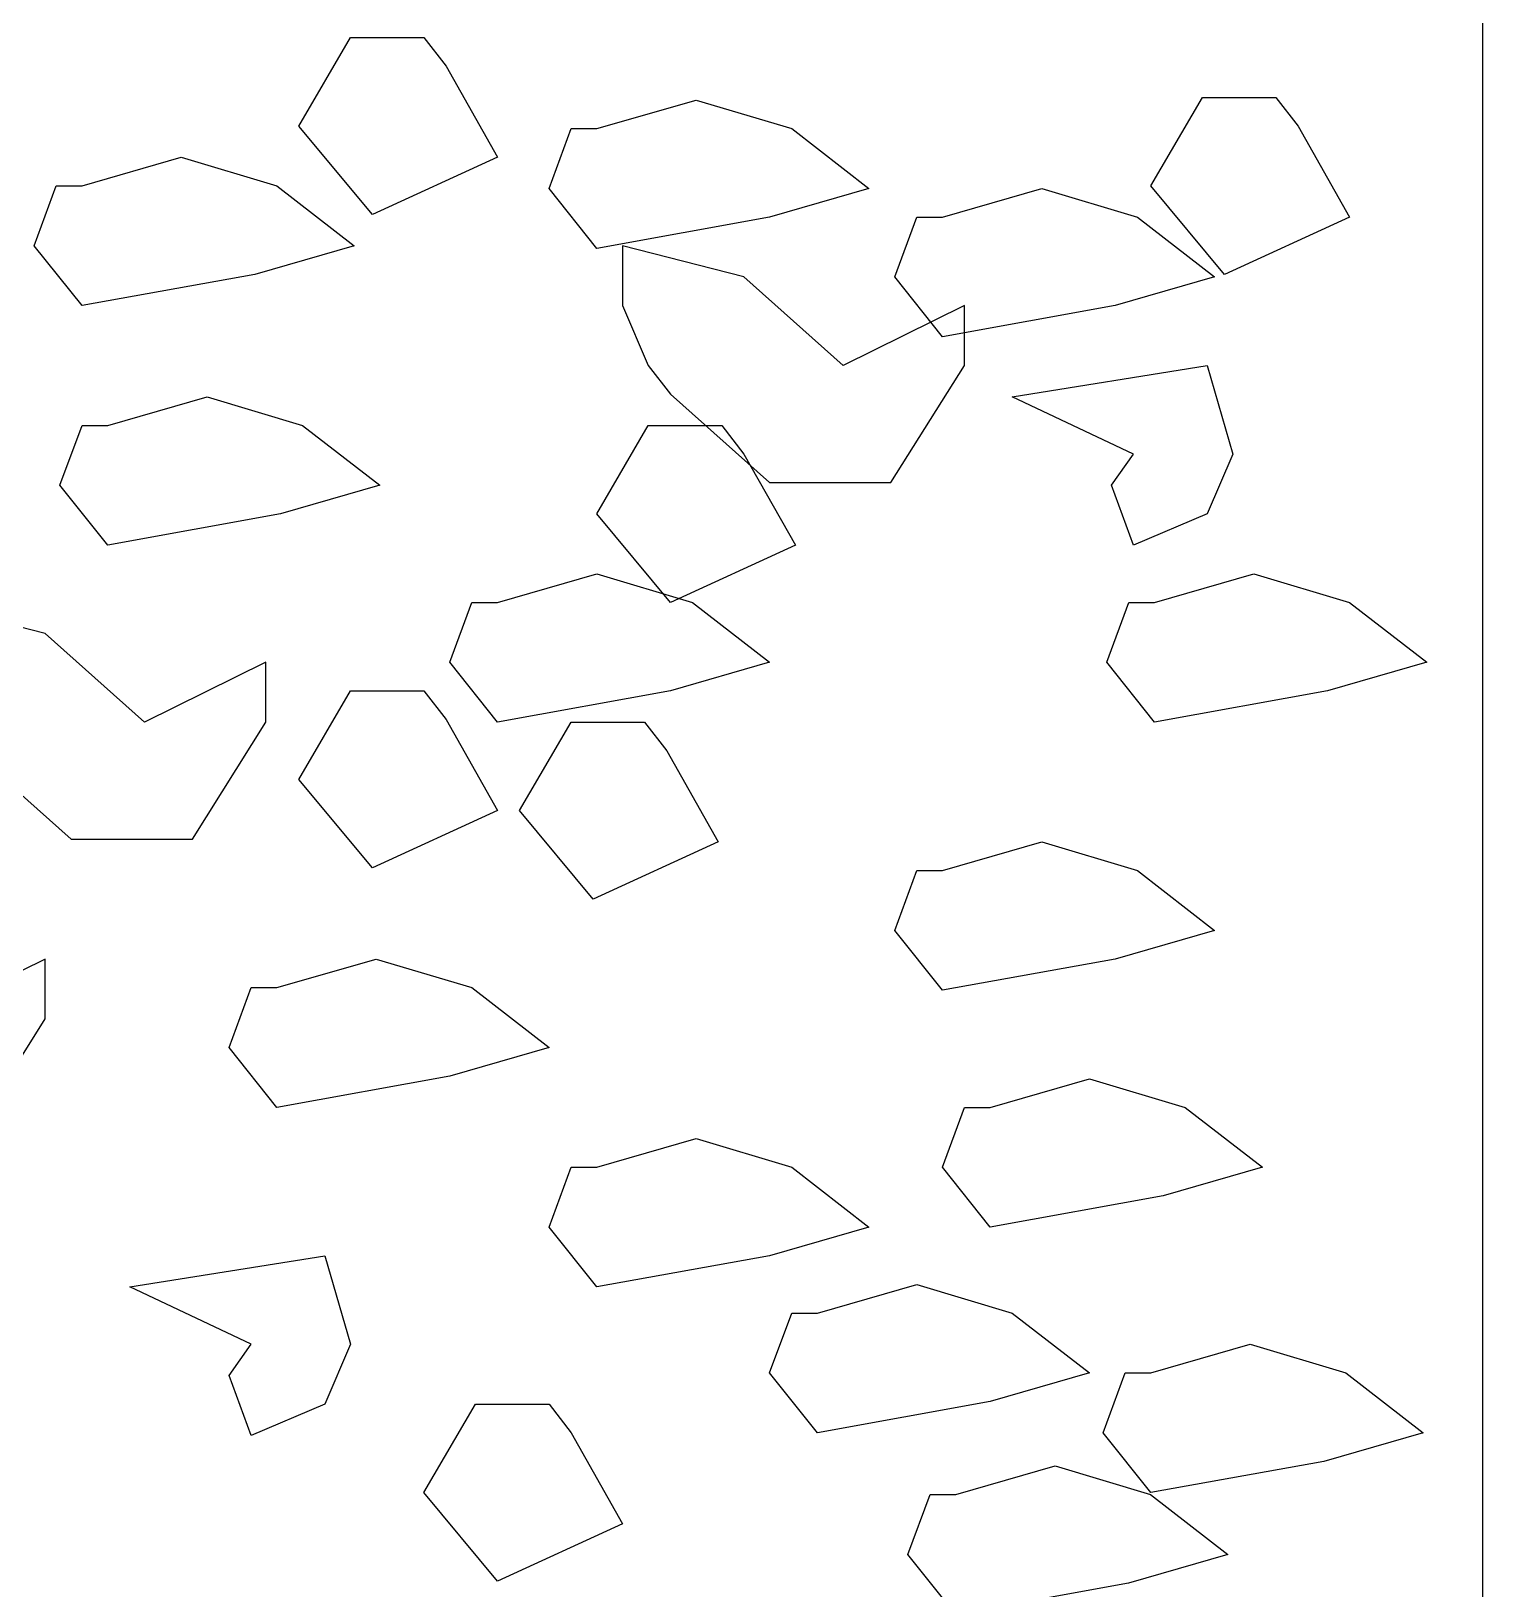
# Model space of a CAD drawing. Header units: metres. Extents: x 31037 to 31490, y -4422 to -3483.
# Drawn here: x 31248.779 to 31249.319, y -4179.572 to -4178.993 of the extents above; entities that cross this region are included whole.
import ezdxf

# ---------------------------------------------------------------- set-up
doc = ezdxf.new("R2010")
doc.units = ezdxf.units.M
doc.header["$LTSCALE"] = 30
doc.header["$MEASUREMENT"] = 0
doc.layers.get('0').update_dxf_attribs({"color": 30, "lineweight": 40})

msp = doc.modelspace()

# ---------------------------------------------------------------- linework, layer by layer
at = {"color": 0, "lineweight": 25, "ltscale": 7}
msp.add_line((31249.31882, -4180.14095), (31249.31882, -4178.39686), dxfattribs=at)
msp.add_line((31249.31882, -4180.14095), (31249.31882, -4178.39686), dxfattribs=at)
msp.add_line((31249.31882, -4180.14095), (31249.31882, -4178.39686), dxfattribs=at)
msp.add_line((31249.31882, -4180.14095), (31249.31882, -4178.39686), dxfattribs=at)
msp.add_lwpolyline([(31248.15609, -4180.14095), (31249.31882, -4180.14095), (31249.31882, -4178.39686), (31248.15609, -4178.39686)], close=True, dxfattribs=at)
msp.add_lwpolyline([(31248.15609, -4180.14095), (31249.31882, -4180.14095), (31249.31882, -4178.39686), (31248.15609, -4178.39686)], close=True, dxfattribs=at)
msp.add_lwpolyline([(31248.15609, -4180.14095), (31249.31882, -4180.14095), (31249.31882, -4178.39686), (31248.15609, -4178.39686)], close=True, dxfattribs=at)
msp.add_lwpolyline([(31248.15609, -4180.14095), (31249.31882, -4180.14095), (31249.31882, -4178.39686), (31248.15609, -4178.39686)], close=True, dxfattribs=at)
at = {"color": 0, "lineweight": 25}
for points in [[(31248.9525, -4179.03986), (31248.90602, -4179.06116), (31248.87868, -4179.02825), (31248.89782, -4178.99533), (31248.92516, -4178.99533), (31248.93337, -4179.00598)], [(31248.9525, -4179.03986), (31248.90602, -4179.06116), (31248.87868, -4179.02825), (31248.89782, -4178.99533), (31248.92516, -4178.99533), (31248.93337, -4179.00598)], [(31248.9525, -4179.03986), (31248.90602, -4179.06116), (31248.87868, -4179.02825), (31248.89782, -4178.99533), (31248.92516, -4178.99533), (31248.93337, -4179.00598)], [(31248.9525, -4179.03986), (31248.90602, -4179.06116), (31248.87868, -4179.02825), (31248.89782, -4178.99533), (31248.92516, -4178.99533), (31248.93337, -4179.00598)], [(31248.9525, -4179.03986), (31248.90602, -4179.06116), (31248.87868, -4179.02825), (31248.89782, -4178.99533), (31248.92516, -4178.99533), (31248.93337, -4179.00598)], [(31248.9525, -4179.03986), (31248.90602, -4179.06116), (31248.87868, -4179.02825), (31248.89782, -4178.99533), (31248.92516, -4178.99533), (31248.93337, -4179.00598)], [(31248.9525, -4179.03986), (31248.90602, -4179.06116), (31248.87868, -4179.02825), (31248.89782, -4178.99533), (31248.92516, -4178.99533), (31248.93337, -4179.00598)], [(31248.9525, -4179.03986), (31248.90602, -4179.06116), (31248.87868, -4179.02825), (31248.89782, -4178.99533), (31248.92516, -4178.99533), (31248.93337, -4179.00598)], [(31249.02632, -4179.01857), (31249.06187, -4179.02922), (31249.09058, -4179.05148), (31249.05367, -4179.06213), (31248.98941, -4179.07375), (31248.97164, -4179.05148), (31248.97984, -4179.02922), (31248.98941, -4179.02922)], [(31249.02632, -4179.01857), (31249.06187, -4179.02922), (31249.09058, -4179.05148), (31249.05367, -4179.06213), (31248.98941, -4179.07375), (31248.97164, -4179.05148), (31248.97984, -4179.02922), (31248.98941, -4179.02922)], [(31249.02632, -4179.01857), (31249.06187, -4179.02922), (31249.09058, -4179.05148), (31249.05367, -4179.06213), (31248.98941, -4179.07375), (31248.97164, -4179.05148), (31248.97984, -4179.02922), (31248.98941, -4179.02922)], [(31249.02632, -4179.01857), (31249.06187, -4179.02922), (31249.09058, -4179.05148), (31249.05367, -4179.06213), (31248.98941, -4179.07375), (31248.97164, -4179.05148), (31248.97984, -4179.02922), (31248.98941, -4179.02922)], [(31249.02632, -4179.01857), (31249.06187, -4179.02922), (31249.09058, -4179.05148), (31249.05367, -4179.06213), (31248.98941, -4179.07375), (31248.97164, -4179.05148), (31248.97984, -4179.02922), (31248.98941, -4179.02922)], [(31249.02632, -4179.01857), (31249.06187, -4179.02922), (31249.09058, -4179.05148), (31249.05367, -4179.06213), (31248.98941, -4179.07375), (31248.97164, -4179.05148), (31248.97984, -4179.02922), (31248.98941, -4179.02922)], [(31249.02632, -4179.01857), (31249.06187, -4179.02922), (31249.09058, -4179.05148), (31249.05367, -4179.06213), (31248.98941, -4179.07375), (31248.97164, -4179.05148), (31248.97984, -4179.02922), (31248.98941, -4179.02922)], [(31249.02632, -4179.01857), (31249.06187, -4179.02922), (31249.09058, -4179.05148), (31249.05367, -4179.06213), (31248.98941, -4179.07375), (31248.97164, -4179.05148), (31248.97984, -4179.02922), (31248.98941, -4179.02922)], [(31249.26924, -4179.06213), (31249.22276, -4179.08343), (31249.19542, -4179.05051), (31249.21456, -4179.0176), (31249.2419, -4179.0176), (31249.2501, -4179.02825)], [(31249.26924, -4179.06213), (31249.22276, -4179.08343), (31249.19542, -4179.05051), (31249.21456, -4179.0176), (31249.2419, -4179.0176), (31249.2501, -4179.02825)], [(31249.26924, -4179.06213), (31249.22276, -4179.08343), (31249.19542, -4179.05051), (31249.21456, -4179.0176), (31249.2419, -4179.0176), (31249.2501, -4179.02825)], [(31249.26924, -4179.06213), (31249.22276, -4179.08343), (31249.19542, -4179.05051), (31249.21456, -4179.0176), (31249.2419, -4179.0176), (31249.2501, -4179.02825)], [(31249.26924, -4179.06213), (31249.22276, -4179.08343), (31249.19542, -4179.05051), (31249.21456, -4179.0176), (31249.2419, -4179.0176), (31249.2501, -4179.02825)], [(31249.26924, -4179.06213), (31249.22276, -4179.08343), (31249.19542, -4179.05051), (31249.21456, -4179.0176), (31249.2419, -4179.0176), (31249.2501, -4179.02825)], [(31249.26924, -4179.06213), (31249.22276, -4179.08343), (31249.19542, -4179.05051), (31249.21456, -4179.0176), (31249.2419, -4179.0176), (31249.2501, -4179.02825)], [(31249.26924, -4179.06213), (31249.22276, -4179.08343), (31249.19542, -4179.05051), (31249.21456, -4179.0176), (31249.2419, -4179.0176), (31249.2501, -4179.02825)], [(31248.83494, -4179.03986), (31248.87048, -4179.05051), (31248.89919, -4179.07278), (31248.86228, -4179.08343), (31248.79803, -4179.09504), (31248.78026, -4179.07278), (31248.78846, -4179.05051), (31248.79803, -4179.05051)], [(31248.83494, -4179.03986), (31248.87048, -4179.05051), (31248.89919, -4179.07278), (31248.86228, -4179.08343), (31248.79803, -4179.09504), (31248.78026, -4179.07278), (31248.78846, -4179.05051), (31248.79803, -4179.05051)], [(31248.83494, -4179.03986), (31248.87048, -4179.05051), (31248.89919, -4179.07278), (31248.86228, -4179.08343), (31248.79803, -4179.09504), (31248.78026, -4179.07278), (31248.78846, -4179.05051), (31248.79803, -4179.05051)], [(31248.83494, -4179.03986), (31248.87048, -4179.05051), (31248.89919, -4179.07278), (31248.86228, -4179.08343), (31248.79803, -4179.09504), (31248.78026, -4179.07278), (31248.78846, -4179.05051), (31248.79803, -4179.05051)], [(31248.83494, -4179.03986), (31248.87048, -4179.05051), (31248.89919, -4179.07278), (31248.86228, -4179.08343), (31248.79803, -4179.09504), (31248.78026, -4179.07278), (31248.78846, -4179.05051), (31248.79803, -4179.05051)], [(31248.83494, -4179.03986), (31248.87048, -4179.05051), (31248.89919, -4179.07278), (31248.86228, -4179.08343), (31248.79803, -4179.09504), (31248.78026, -4179.07278), (31248.78846, -4179.05051), (31248.79803, -4179.05051)], [(31248.83494, -4179.03986), (31248.87048, -4179.05051), (31248.89919, -4179.07278), (31248.86228, -4179.08343), (31248.79803, -4179.09504), (31248.78026, -4179.07278), (31248.78846, -4179.05051), (31248.79803, -4179.05051)], [(31248.83494, -4179.03986), (31248.87048, -4179.05051), (31248.89919, -4179.07278), (31248.86228, -4179.08343), (31248.79803, -4179.09504), (31248.78026, -4179.07278), (31248.78846, -4179.05051), (31248.79803, -4179.05051)], [(31249.15483, -4179.05148), (31249.19037, -4179.06213), (31249.21908, -4179.08439), (31249.18217, -4179.09504), (31249.11792, -4179.10666), (31249.10015, -4179.08439), (31249.10835, -4179.06213), (31249.11792, -4179.06213)], [(31249.15483, -4179.05148), (31249.19037, -4179.06213), (31249.21908, -4179.08439), (31249.18217, -4179.09504), (31249.11792, -4179.10666), (31249.10015, -4179.08439), (31249.10835, -4179.06213), (31249.11792, -4179.06213)], [(31249.15483, -4179.05148), (31249.19037, -4179.06213), (31249.21908, -4179.08439), (31249.18217, -4179.09504), (31249.11792, -4179.10666), (31249.10015, -4179.08439), (31249.10835, -4179.06213), (31249.11792, -4179.06213)], [(31249.15483, -4179.05148), (31249.19037, -4179.06213), (31249.21908, -4179.08439), (31249.18217, -4179.09504), (31249.11792, -4179.10666), (31249.10015, -4179.08439), (31249.10835, -4179.06213), (31249.11792, -4179.06213)], [(31249.15483, -4179.05148), (31249.19037, -4179.06213), (31249.21908, -4179.08439), (31249.18217, -4179.09504), (31249.11792, -4179.10666), (31249.10015, -4179.08439), (31249.10835, -4179.06213), (31249.11792, -4179.06213)], [(31249.15483, -4179.05148), (31249.19037, -4179.06213), (31249.21908, -4179.08439), (31249.18217, -4179.09504), (31249.11792, -4179.10666), (31249.10015, -4179.08439), (31249.10835, -4179.06213), (31249.11792, -4179.06213)], [(31249.15483, -4179.05148), (31249.19037, -4179.06213), (31249.21908, -4179.08439), (31249.18217, -4179.09504), (31249.11792, -4179.10666), (31249.10015, -4179.08439), (31249.10835, -4179.06213), (31249.11792, -4179.06213)], [(31249.15483, -4179.05148), (31249.19037, -4179.06213), (31249.21908, -4179.08439), (31249.18217, -4179.09504), (31249.11792, -4179.10666), (31249.10015, -4179.08439), (31249.10835, -4179.06213), (31249.11792, -4179.06213)], [(31249.01676, -4179.12796), (31249.05367, -4179.16087), (31249.09878, -4179.16087), (31249.12612, -4179.11731), (31249.12612, -4179.09504), (31249.08101, -4179.11731), (31249.0441, -4179.08439), (31248.99898, -4179.07278), (31248.99898, -4179.09504), (31249.00855, -4179.11731)], [(31249.01676, -4179.12796), (31249.05367, -4179.16087), (31249.09878, -4179.16087), (31249.12612, -4179.11731), (31249.12612, -4179.09504), (31249.08101, -4179.11731), (31249.0441, -4179.08439), (31248.99898, -4179.07278), (31248.99898, -4179.09504), (31249.00855, -4179.11731)], [(31249.01676, -4179.12796), (31249.05367, -4179.16087), (31249.09878, -4179.16087), (31249.12612, -4179.11731), (31249.12612, -4179.09504), (31249.08101, -4179.11731), (31249.0441, -4179.08439), (31248.99898, -4179.07278), (31248.99898, -4179.09504), (31249.00855, -4179.11731)], [(31249.01676, -4179.12796), (31249.05367, -4179.16087), (31249.09878, -4179.16087), (31249.12612, -4179.11731), (31249.12612, -4179.09504), (31249.08101, -4179.11731), (31249.0441, -4179.08439), (31248.99898, -4179.07278), (31248.99898, -4179.09504), (31249.00855, -4179.11731)], [(31249.01676, -4179.12796), (31249.05367, -4179.16087), (31249.09878, -4179.16087), (31249.12612, -4179.11731), (31249.12612, -4179.09504), (31249.08101, -4179.11731), (31249.0441, -4179.08439), (31248.99898, -4179.07278), (31248.99898, -4179.09504), (31249.00855, -4179.11731)], [(31249.01676, -4179.12796), (31249.05367, -4179.16087), (31249.09878, -4179.16087), (31249.12612, -4179.11731), (31249.12612, -4179.09504), (31249.08101, -4179.11731), (31249.0441, -4179.08439), (31248.99898, -4179.07278), (31248.99898, -4179.09504), (31249.00855, -4179.11731)], [(31249.01676, -4179.12796), (31249.05367, -4179.16087), (31249.09878, -4179.16087), (31249.12612, -4179.11731), (31249.12612, -4179.09504), (31249.08101, -4179.11731), (31249.0441, -4179.08439), (31248.99898, -4179.07278), (31248.99898, -4179.09504), (31249.00855, -4179.11731)], [(31249.01676, -4179.12796), (31249.05367, -4179.16087), (31249.09878, -4179.16087), (31249.12612, -4179.11731), (31249.12612, -4179.09504), (31249.08101, -4179.11731), (31249.0441, -4179.08439), (31248.99898, -4179.07278), (31248.99898, -4179.09504), (31249.00855, -4179.11731)], [(31249.189, -4179.18411), (31249.1808, -4179.16184), (31249.189, -4179.15022), (31249.14389, -4179.12893), (31249.21634, -4179.11731), (31249.22591, -4179.15022), (31249.21634, -4179.17249)], [(31249.189, -4179.18411), (31249.1808, -4179.16184), (31249.189, -4179.15022), (31249.14389, -4179.12893), (31249.21634, -4179.11731), (31249.22591, -4179.15022), (31249.21634, -4179.17249)], [(31249.189, -4179.18411), (31249.1808, -4179.16184), (31249.189, -4179.15022), (31249.14389, -4179.12893), (31249.21634, -4179.11731), (31249.22591, -4179.15022), (31249.21634, -4179.17249)], [(31249.189, -4179.18411), (31249.1808, -4179.16184), (31249.189, -4179.15022), (31249.14389, -4179.12893), (31249.21634, -4179.11731), (31249.22591, -4179.15022), (31249.21634, -4179.17249)], [(31249.189, -4179.18411), (31249.1808, -4179.16184), (31249.189, -4179.15022), (31249.14389, -4179.12893), (31249.21634, -4179.11731), (31249.22591, -4179.15022), (31249.21634, -4179.17249)], [(31249.189, -4179.18411), (31249.1808, -4179.16184), (31249.189, -4179.15022), (31249.14389, -4179.12893), (31249.21634, -4179.11731), (31249.22591, -4179.15022), (31249.21634, -4179.17249)], [(31249.189, -4179.18411), (31249.1808, -4179.16184), (31249.189, -4179.15022), (31249.14389, -4179.12893), (31249.21634, -4179.11731), (31249.22591, -4179.15022), (31249.21634, -4179.17249)], [(31249.189, -4179.18411), (31249.1808, -4179.16184), (31249.189, -4179.15022), (31249.14389, -4179.12893), (31249.21634, -4179.11731), (31249.22591, -4179.15022), (31249.21634, -4179.17249)], [(31248.84451, -4179.12893), (31248.88005, -4179.13957), (31248.90876, -4179.16184), (31248.87185, -4179.17249), (31248.8076, -4179.18411), (31248.78982, -4179.16184), (31248.79803, -4179.13957), (31248.8076, -4179.13957)], [(31248.84451, -4179.12893), (31248.88005, -4179.13957), (31248.90876, -4179.16184), (31248.87185, -4179.17249), (31248.8076, -4179.18411), (31248.78982, -4179.16184), (31248.79803, -4179.13957), (31248.8076, -4179.13957)], [(31248.84451, -4179.12893), (31248.88005, -4179.13957), (31248.90876, -4179.16184), (31248.87185, -4179.17249), (31248.8076, -4179.18411), (31248.78982, -4179.16184), (31248.79803, -4179.13957), (31248.8076, -4179.13957)], [(31248.84451, -4179.12893), (31248.88005, -4179.13957), (31248.90876, -4179.16184), (31248.87185, -4179.17249), (31248.8076, -4179.18411), (31248.78982, -4179.16184), (31248.79803, -4179.13957), (31248.8076, -4179.13957)], [(31248.84451, -4179.12893), (31248.88005, -4179.13957), (31248.90876, -4179.16184), (31248.87185, -4179.17249), (31248.8076, -4179.18411), (31248.78982, -4179.16184), (31248.79803, -4179.13957), (31248.8076, -4179.13957)], [(31248.84451, -4179.12893), (31248.88005, -4179.13957), (31248.90876, -4179.16184), (31248.87185, -4179.17249), (31248.8076, -4179.18411), (31248.78982, -4179.16184), (31248.79803, -4179.13957), (31248.8076, -4179.13957)], [(31248.84451, -4179.12893), (31248.88005, -4179.13957), (31248.90876, -4179.16184), (31248.87185, -4179.17249), (31248.8076, -4179.18411), (31248.78982, -4179.16184), (31248.79803, -4179.13957), (31248.8076, -4179.13957)], [(31248.84451, -4179.12893), (31248.88005, -4179.13957), (31248.90876, -4179.16184), (31248.87185, -4179.17249), (31248.8076, -4179.18411), (31248.78982, -4179.16184), (31248.79803, -4179.13957), (31248.8076, -4179.13957)], [(31249.06324, -4179.18411), (31249.01676, -4179.2054), (31248.98941, -4179.17249), (31249.00855, -4179.13957), (31249.03589, -4179.13957), (31249.0441, -4179.15022)], [(31249.06324, -4179.18411), (31249.01676, -4179.2054), (31248.98941, -4179.17249), (31249.00855, -4179.13957), (31249.03589, -4179.13957), (31249.0441, -4179.15022)], [(31249.06324, -4179.18411), (31249.01676, -4179.2054), (31248.98941, -4179.17249), (31249.00855, -4179.13957), (31249.03589, -4179.13957), (31249.0441, -4179.15022)], [(31249.06324, -4179.18411), (31249.01676, -4179.2054), (31248.98941, -4179.17249), (31249.00855, -4179.13957), (31249.03589, -4179.13957), (31249.0441, -4179.15022)], [(31249.06324, -4179.18411), (31249.01676, -4179.2054), (31248.98941, -4179.17249), (31249.00855, -4179.13957), (31249.03589, -4179.13957), (31249.0441, -4179.15022)], [(31249.06324, -4179.18411), (31249.01676, -4179.2054), (31248.98941, -4179.17249), (31249.00855, -4179.13957), (31249.03589, -4179.13957), (31249.0441, -4179.15022)], [(31249.06324, -4179.18411), (31249.01676, -4179.2054), (31248.98941, -4179.17249), (31249.00855, -4179.13957), (31249.03589, -4179.13957), (31249.0441, -4179.15022)], [(31249.06324, -4179.18411), (31249.01676, -4179.2054), (31248.98941, -4179.17249), (31249.00855, -4179.13957), (31249.03589, -4179.13957), (31249.0441, -4179.15022)], [(31248.98941, -4179.19475), (31249.02496, -4179.2054), (31249.05367, -4179.22767), (31249.01676, -4179.23832), (31248.9525, -4179.24993), (31248.93473, -4179.22767), (31248.94293, -4179.2054), (31248.9525, -4179.2054)], [(31248.98941, -4179.19475), (31249.02496, -4179.2054), (31249.05367, -4179.22767), (31249.01676, -4179.23832), (31248.9525, -4179.24993), (31248.93473, -4179.22767), (31248.94293, -4179.2054), (31248.9525, -4179.2054)], [(31248.98941, -4179.19475), (31249.02496, -4179.2054), (31249.05367, -4179.22767), (31249.01676, -4179.23832), (31248.9525, -4179.24993), (31248.93473, -4179.22767), (31248.94293, -4179.2054), (31248.9525, -4179.2054)], [(31248.98941, -4179.19475), (31249.02496, -4179.2054), (31249.05367, -4179.22767), (31249.01676, -4179.23832), (31248.9525, -4179.24993), (31248.93473, -4179.22767), (31248.94293, -4179.2054), (31248.9525, -4179.2054)], [(31248.98941, -4179.19475), (31249.02496, -4179.2054), (31249.05367, -4179.22767), (31249.01676, -4179.23832), (31248.9525, -4179.24993), (31248.93473, -4179.22767), (31248.94293, -4179.2054), (31248.9525, -4179.2054)], [(31248.98941, -4179.19475), (31249.02496, -4179.2054), (31249.05367, -4179.22767), (31249.01676, -4179.23832), (31248.9525, -4179.24993), (31248.93473, -4179.22767), (31248.94293, -4179.2054), (31248.9525, -4179.2054)], [(31248.98941, -4179.19475), (31249.02496, -4179.2054), (31249.05367, -4179.22767), (31249.01676, -4179.23832), (31248.9525, -4179.24993), (31248.93473, -4179.22767), (31248.94293, -4179.2054), (31248.9525, -4179.2054)], [(31248.98941, -4179.19475), (31249.02496, -4179.2054), (31249.05367, -4179.22767), (31249.01676, -4179.23832), (31248.9525, -4179.24993), (31248.93473, -4179.22767), (31248.94293, -4179.2054), (31248.9525, -4179.2054)], [(31249.2337, -4179.19475), (31249.26924, -4179.2054), (31249.29795, -4179.22767), (31249.26104, -4179.23832), (31249.19679, -4179.24993), (31249.17902, -4179.22767), (31249.18722, -4179.2054), (31249.19679, -4179.2054)], [(31249.2337, -4179.19475), (31249.26924, -4179.2054), (31249.29795, -4179.22767), (31249.26104, -4179.23832), (31249.19679, -4179.24993), (31249.17902, -4179.22767), (31249.18722, -4179.2054), (31249.19679, -4179.2054)], [(31249.2337, -4179.19475), (31249.26924, -4179.2054), (31249.29795, -4179.22767), (31249.26104, -4179.23832), (31249.19679, -4179.24993), (31249.17902, -4179.22767), (31249.18722, -4179.2054), (31249.19679, -4179.2054)], [(31249.2337, -4179.19475), (31249.26924, -4179.2054), (31249.29795, -4179.22767), (31249.26104, -4179.23832), (31249.19679, -4179.24993), (31249.17902, -4179.22767), (31249.18722, -4179.2054), (31249.19679, -4179.2054)], [(31249.2337, -4179.19475), (31249.26924, -4179.2054), (31249.29795, -4179.22767), (31249.26104, -4179.23832), (31249.19679, -4179.24993), (31249.17902, -4179.22767), (31249.18722, -4179.2054), (31249.19679, -4179.2054)], [(31249.2337, -4179.19475), (31249.26924, -4179.2054), (31249.29795, -4179.22767), (31249.26104, -4179.23832), (31249.19679, -4179.24993), (31249.17902, -4179.22767), (31249.18722, -4179.2054), (31249.19679, -4179.2054)], [(31249.2337, -4179.19475), (31249.26924, -4179.2054), (31249.29795, -4179.22767), (31249.26104, -4179.23832), (31249.19679, -4179.24993), (31249.17902, -4179.22767), (31249.18722, -4179.2054), (31249.19679, -4179.2054)], [(31249.2337, -4179.19475), (31249.26924, -4179.2054), (31249.29795, -4179.22767), (31249.26104, -4179.23832), (31249.19679, -4179.24993), (31249.17902, -4179.22767), (31249.18722, -4179.2054), (31249.19679, -4179.2054)], [(31248.75702, -4179.26058), (31248.79393, -4179.2935), (31248.83904, -4179.2935), (31248.86638, -4179.24993), (31248.86638, -4179.22767), (31248.82127, -4179.24993), (31248.78436, -4179.21702), (31248.73924, -4179.2054), (31248.73924, -4179.22767), (31248.74881, -4179.24993)], [(31248.75702, -4179.26058), (31248.79393, -4179.2935), (31248.83904, -4179.2935), (31248.86638, -4179.24993), (31248.86638, -4179.22767), (31248.82127, -4179.24993), (31248.78436, -4179.21702), (31248.73924, -4179.2054), (31248.73924, -4179.22767), (31248.74881, -4179.24993)], [(31248.75702, -4179.26058), (31248.79393, -4179.2935), (31248.83904, -4179.2935), (31248.86638, -4179.24993), (31248.86638, -4179.22767), (31248.82127, -4179.24993), (31248.78436, -4179.21702), (31248.73924, -4179.2054), (31248.73924, -4179.22767), (31248.74881, -4179.24993)], [(31248.75702, -4179.26058), (31248.79393, -4179.2935), (31248.83904, -4179.2935), (31248.86638, -4179.24993), (31248.86638, -4179.22767), (31248.82127, -4179.24993), (31248.78436, -4179.21702), (31248.73924, -4179.2054), (31248.73924, -4179.22767), (31248.74881, -4179.24993)], [(31248.75702, -4179.26058), (31248.79393, -4179.2935), (31248.83904, -4179.2935), (31248.86638, -4179.24993), (31248.86638, -4179.22767), (31248.82127, -4179.24993), (31248.78436, -4179.21702), (31248.73924, -4179.2054), (31248.73924, -4179.22767), (31248.74881, -4179.24993)], [(31248.75702, -4179.26058), (31248.79393, -4179.2935), (31248.83904, -4179.2935), (31248.86638, -4179.24993), (31248.86638, -4179.22767), (31248.82127, -4179.24993), (31248.78436, -4179.21702), (31248.73924, -4179.2054), (31248.73924, -4179.22767), (31248.74881, -4179.24993)], [(31248.75702, -4179.26058), (31248.79393, -4179.2935), (31248.83904, -4179.2935), (31248.86638, -4179.24993), (31248.86638, -4179.22767), (31248.82127, -4179.24993), (31248.78436, -4179.21702), (31248.73924, -4179.2054), (31248.73924, -4179.22767), (31248.74881, -4179.24993)], [(31248.75702, -4179.26058), (31248.79393, -4179.2935), (31248.83904, -4179.2935), (31248.86638, -4179.24993), (31248.86638, -4179.22767), (31248.82127, -4179.24993), (31248.78436, -4179.21702), (31248.73924, -4179.2054), (31248.73924, -4179.22767), (31248.74881, -4179.24993)], [(31248.9525, -4179.28285), (31248.90602, -4179.30414), (31248.87868, -4179.27123), (31248.89782, -4179.23832), (31248.92516, -4179.23832), (31248.93337, -4179.24897)], [(31248.9525, -4179.28285), (31248.90602, -4179.30414), (31248.87868, -4179.27123), (31248.89782, -4179.23832), (31248.92516, -4179.23832), (31248.93337, -4179.24897)], [(31248.9525, -4179.28285), (31248.90602, -4179.30414), (31248.87868, -4179.27123), (31248.89782, -4179.23832), (31248.92516, -4179.23832), (31248.93337, -4179.24897)], [(31248.9525, -4179.28285), (31248.90602, -4179.30414), (31248.87868, -4179.27123), (31248.89782, -4179.23832), (31248.92516, -4179.23832), (31248.93337, -4179.24897)], [(31248.9525, -4179.28285), (31248.90602, -4179.30414), (31248.87868, -4179.27123), (31248.89782, -4179.23832), (31248.92516, -4179.23832), (31248.93337, -4179.24897)], [(31248.9525, -4179.28285), (31248.90602, -4179.30414), (31248.87868, -4179.27123), (31248.89782, -4179.23832), (31248.92516, -4179.23832), (31248.93337, -4179.24897)], [(31248.9525, -4179.28285), (31248.90602, -4179.30414), (31248.87868, -4179.27123), (31248.89782, -4179.23832), (31248.92516, -4179.23832), (31248.93337, -4179.24897)], [(31248.9525, -4179.28285), (31248.90602, -4179.30414), (31248.87868, -4179.27123), (31248.89782, -4179.23832), (31248.92516, -4179.23832), (31248.93337, -4179.24897)], [(31249.03453, -4179.29446), (31248.98805, -4179.31576), (31248.96071, -4179.28285), (31248.97984, -4179.24993), (31249.00719, -4179.24993), (31249.01539, -4179.26058)], [(31249.03453, -4179.29446), (31248.98805, -4179.31576), (31248.96071, -4179.28285), (31248.97984, -4179.24993), (31249.00719, -4179.24993), (31249.01539, -4179.26058)], [(31249.03453, -4179.29446), (31248.98805, -4179.31576), (31248.96071, -4179.28285), (31248.97984, -4179.24993), (31249.00719, -4179.24993), (31249.01539, -4179.26058)], [(31249.03453, -4179.29446), (31248.98805, -4179.31576), (31248.96071, -4179.28285), (31248.97984, -4179.24993), (31249.00719, -4179.24993), (31249.01539, -4179.26058)], [(31249.03453, -4179.29446), (31248.98805, -4179.31576), (31248.96071, -4179.28285), (31248.97984, -4179.24993), (31249.00719, -4179.24993), (31249.01539, -4179.26058)], [(31249.03453, -4179.29446), (31248.98805, -4179.31576), (31248.96071, -4179.28285), (31248.97984, -4179.24993), (31249.00719, -4179.24993), (31249.01539, -4179.26058)], [(31249.03453, -4179.29446), (31248.98805, -4179.31576), (31248.96071, -4179.28285), (31248.97984, -4179.24993), (31249.00719, -4179.24993), (31249.01539, -4179.26058)], [(31249.03453, -4179.29446), (31248.98805, -4179.31576), (31248.96071, -4179.28285), (31248.97984, -4179.24993), (31249.00719, -4179.24993), (31249.01539, -4179.26058)], [(31249.15483, -4179.29446), (31249.19037, -4179.30511), (31249.21908, -4179.32738), (31249.18217, -4179.33803), (31249.11792, -4179.34964), (31249.10015, -4179.32738), (31249.10835, -4179.30511), (31249.11792, -4179.30511)], [(31249.15483, -4179.29446), (31249.19037, -4179.30511), (31249.21908, -4179.32738), (31249.18217, -4179.33803), (31249.11792, -4179.34964), (31249.10015, -4179.32738), (31249.10835, -4179.30511), (31249.11792, -4179.30511)], [(31249.15483, -4179.29446), (31249.19037, -4179.30511), (31249.21908, -4179.32738), (31249.18217, -4179.33803), (31249.11792, -4179.34964), (31249.10015, -4179.32738), (31249.10835, -4179.30511), (31249.11792, -4179.30511)], [(31249.15483, -4179.29446), (31249.19037, -4179.30511), (31249.21908, -4179.32738), (31249.18217, -4179.33803), (31249.11792, -4179.34964), (31249.10015, -4179.32738), (31249.10835, -4179.30511), (31249.11792, -4179.30511)], [(31249.15483, -4179.29446), (31249.19037, -4179.30511), (31249.21908, -4179.32738), (31249.18217, -4179.33803), (31249.11792, -4179.34964), (31249.10015, -4179.32738), (31249.10835, -4179.30511), (31249.11792, -4179.30511)], [(31249.15483, -4179.29446), (31249.19037, -4179.30511), (31249.21908, -4179.32738), (31249.18217, -4179.33803), (31249.11792, -4179.34964), (31249.10015, -4179.32738), (31249.10835, -4179.30511), (31249.11792, -4179.30511)], [(31249.15483, -4179.29446), (31249.19037, -4179.30511), (31249.21908, -4179.32738), (31249.18217, -4179.33803), (31249.11792, -4179.34964), (31249.10015, -4179.32738), (31249.10835, -4179.30511), (31249.11792, -4179.30511)], [(31249.15483, -4179.29446), (31249.19037, -4179.30511), (31249.21908, -4179.32738), (31249.18217, -4179.33803), (31249.11792, -4179.34964), (31249.10015, -4179.32738), (31249.10835, -4179.30511), (31249.11792, -4179.30511)], [(31248.67499, -4179.37094), (31248.7119, -4179.40385), (31248.75702, -4179.40385), (31248.78436, -4179.36029), (31248.78436, -4179.33803), (31248.73924, -4179.36029), (31248.70233, -4179.32738), (31248.65722, -4179.31576), (31248.65722, -4179.33803), (31248.66679, -4179.36029)], [(31248.67499, -4179.37094), (31248.7119, -4179.40385), (31248.75702, -4179.40385), (31248.78436, -4179.36029), (31248.78436, -4179.33803), (31248.73924, -4179.36029), (31248.70233, -4179.32738), (31248.65722, -4179.31576), (31248.65722, -4179.33803), (31248.66679, -4179.36029)], [(31248.67499, -4179.37094), (31248.7119, -4179.40385), (31248.75702, -4179.40385), (31248.78436, -4179.36029), (31248.78436, -4179.33803), (31248.73924, -4179.36029), (31248.70233, -4179.32738), (31248.65722, -4179.31576), (31248.65722, -4179.33803), (31248.66679, -4179.36029)], [(31248.67499, -4179.37094), (31248.7119, -4179.40385), (31248.75702, -4179.40385), (31248.78436, -4179.36029), (31248.78436, -4179.33803), (31248.73924, -4179.36029), (31248.70233, -4179.32738), (31248.65722, -4179.31576), (31248.65722, -4179.33803), (31248.66679, -4179.36029)], [(31248.67499, -4179.37094), (31248.7119, -4179.40385), (31248.75702, -4179.40385), (31248.78436, -4179.36029), (31248.78436, -4179.33803), (31248.73924, -4179.36029), (31248.70233, -4179.32738), (31248.65722, -4179.31576), (31248.65722, -4179.33803), (31248.66679, -4179.36029)], [(31248.67499, -4179.37094), (31248.7119, -4179.40385), (31248.75702, -4179.40385), (31248.78436, -4179.36029), (31248.78436, -4179.33803), (31248.73924, -4179.36029), (31248.70233, -4179.32738), (31248.65722, -4179.31576), (31248.65722, -4179.33803), (31248.66679, -4179.36029)], [(31248.67499, -4179.37094), (31248.7119, -4179.40385), (31248.75702, -4179.40385), (31248.78436, -4179.36029), (31248.78436, -4179.33803), (31248.73924, -4179.36029), (31248.70233, -4179.32738), (31248.65722, -4179.31576), (31248.65722, -4179.33803), (31248.66679, -4179.36029)], [(31248.67499, -4179.37094), (31248.7119, -4179.40385), (31248.75702, -4179.40385), (31248.78436, -4179.36029), (31248.78436, -4179.33803), (31248.73924, -4179.36029), (31248.70233, -4179.32738), (31248.65722, -4179.31576), (31248.65722, -4179.33803), (31248.66679, -4179.36029)], [(31248.90739, -4179.33803), (31248.94293, -4179.34868), (31248.97164, -4179.37094), (31248.93473, -4179.38159), (31248.87048, -4179.39321), (31248.85271, -4179.37094), (31248.86091, -4179.34868), (31248.87048, -4179.34868)], [(31248.90739, -4179.33803), (31248.94293, -4179.34868), (31248.97164, -4179.37094), (31248.93473, -4179.38159), (31248.87048, -4179.39321), (31248.85271, -4179.37094), (31248.86091, -4179.34868), (31248.87048, -4179.34868)], [(31248.90739, -4179.33803), (31248.94293, -4179.34868), (31248.97164, -4179.37094), (31248.93473, -4179.38159), (31248.87048, -4179.39321), (31248.85271, -4179.37094), (31248.86091, -4179.34868), (31248.87048, -4179.34868)], [(31248.90739, -4179.33803), (31248.94293, -4179.34868), (31248.97164, -4179.37094), (31248.93473, -4179.38159), (31248.87048, -4179.39321), (31248.85271, -4179.37094), (31248.86091, -4179.34868), (31248.87048, -4179.34868)], [(31248.90739, -4179.33803), (31248.94293, -4179.34868), (31248.97164, -4179.37094), (31248.93473, -4179.38159), (31248.87048, -4179.39321), (31248.85271, -4179.37094), (31248.86091, -4179.34868), (31248.87048, -4179.34868)], [(31248.90739, -4179.33803), (31248.94293, -4179.34868), (31248.97164, -4179.37094), (31248.93473, -4179.38159), (31248.87048, -4179.39321), (31248.85271, -4179.37094), (31248.86091, -4179.34868), (31248.87048, -4179.34868)], [(31248.90739, -4179.33803), (31248.94293, -4179.34868), (31248.97164, -4179.37094), (31248.93473, -4179.38159), (31248.87048, -4179.39321), (31248.85271, -4179.37094), (31248.86091, -4179.34868), (31248.87048, -4179.34868)], [(31248.90739, -4179.33803), (31248.94293, -4179.34868), (31248.97164, -4179.37094), (31248.93473, -4179.38159), (31248.87048, -4179.39321), (31248.85271, -4179.37094), (31248.86091, -4179.34868), (31248.87048, -4179.34868)], [(31249.1726, -4179.38256), (31249.20814, -4179.39321), (31249.23685, -4179.41547), (31249.19994, -4179.42612), (31249.13569, -4179.43774), (31249.11792, -4179.41547), (31249.12612, -4179.39321), (31249.13569, -4179.39321)], [(31249.1726, -4179.38256), (31249.20814, -4179.39321), (31249.23685, -4179.41547), (31249.19994, -4179.42612), (31249.13569, -4179.43774), (31249.11792, -4179.41547), (31249.12612, -4179.39321), (31249.13569, -4179.39321)], [(31249.1726, -4179.38256), (31249.20814, -4179.39321), (31249.23685, -4179.41547), (31249.19994, -4179.42612), (31249.13569, -4179.43774), (31249.11792, -4179.41547), (31249.12612, -4179.39321), (31249.13569, -4179.39321)], [(31249.1726, -4179.38256), (31249.20814, -4179.39321), (31249.23685, -4179.41547), (31249.19994, -4179.42612), (31249.13569, -4179.43774), (31249.11792, -4179.41547), (31249.12612, -4179.39321), (31249.13569, -4179.39321)], [(31249.1726, -4179.38256), (31249.20814, -4179.39321), (31249.23685, -4179.41547), (31249.19994, -4179.42612), (31249.13569, -4179.43774), (31249.11792, -4179.41547), (31249.12612, -4179.39321), (31249.13569, -4179.39321)], [(31249.1726, -4179.38256), (31249.20814, -4179.39321), (31249.23685, -4179.41547), (31249.19994, -4179.42612), (31249.13569, -4179.43774), (31249.11792, -4179.41547), (31249.12612, -4179.39321), (31249.13569, -4179.39321)], [(31249.1726, -4179.38256), (31249.20814, -4179.39321), (31249.23685, -4179.41547), (31249.19994, -4179.42612), (31249.13569, -4179.43774), (31249.11792, -4179.41547), (31249.12612, -4179.39321), (31249.13569, -4179.39321)], [(31249.1726, -4179.38256), (31249.20814, -4179.39321), (31249.23685, -4179.41547), (31249.19994, -4179.42612), (31249.13569, -4179.43774), (31249.11792, -4179.41547), (31249.12612, -4179.39321), (31249.13569, -4179.39321)], [(31249.02632, -4179.40482), (31249.06187, -4179.41547), (31249.09058, -4179.43774), (31249.05367, -4179.44839), (31248.98941, -4179.46), (31248.97164, -4179.43774), (31248.97984, -4179.41547), (31248.98941, -4179.41547)], [(31249.02632, -4179.40482), (31249.06187, -4179.41547), (31249.09058, -4179.43774), (31249.05367, -4179.44839), (31248.98941, -4179.46), (31248.97164, -4179.43774), (31248.97984, -4179.41547), (31248.98941, -4179.41547)], [(31249.02632, -4179.40482), (31249.06187, -4179.41547), (31249.09058, -4179.43774), (31249.05367, -4179.44839), (31248.98941, -4179.46), (31248.97164, -4179.43774), (31248.97984, -4179.41547), (31248.98941, -4179.41547)], [(31249.02632, -4179.40482), (31249.06187, -4179.41547), (31249.09058, -4179.43774), (31249.05367, -4179.44839), (31248.98941, -4179.46), (31248.97164, -4179.43774), (31248.97984, -4179.41547), (31248.98941, -4179.41547)], [(31249.02632, -4179.40482), (31249.06187, -4179.41547), (31249.09058, -4179.43774), (31249.05367, -4179.44839), (31248.98941, -4179.46), (31248.97164, -4179.43774), (31248.97984, -4179.41547), (31248.98941, -4179.41547)], [(31249.02632, -4179.40482), (31249.06187, -4179.41547), (31249.09058, -4179.43774), (31249.05367, -4179.44839), (31248.98941, -4179.46), (31248.97164, -4179.43774), (31248.97984, -4179.41547), (31248.98941, -4179.41547)], [(31249.02632, -4179.40482), (31249.06187, -4179.41547), (31249.09058, -4179.43774), (31249.05367, -4179.44839), (31248.98941, -4179.46), (31248.97164, -4179.43774), (31248.97984, -4179.41547), (31248.98941, -4179.41547)], [(31249.02632, -4179.40482), (31249.06187, -4179.41547), (31249.09058, -4179.43774), (31249.05367, -4179.44839), (31248.98941, -4179.46), (31248.97164, -4179.43774), (31248.97984, -4179.41547), (31248.98941, -4179.41547)], [(31248.86091, -4179.51518), (31248.85271, -4179.49292), (31248.86091, -4179.4813), (31248.8158, -4179.46), (31248.88825, -4179.44839), (31248.89782, -4179.4813), (31248.88825, -4179.50357)], [(31248.86091, -4179.51518), (31248.85271, -4179.49292), (31248.86091, -4179.4813), (31248.8158, -4179.46), (31248.88825, -4179.44839), (31248.89782, -4179.4813), (31248.88825, -4179.50357)], [(31248.86091, -4179.51518), (31248.85271, -4179.49292), (31248.86091, -4179.4813), (31248.8158, -4179.46), (31248.88825, -4179.44839), (31248.89782, -4179.4813), (31248.88825, -4179.50357)], [(31248.86091, -4179.51518), (31248.85271, -4179.49292), (31248.86091, -4179.4813), (31248.8158, -4179.46), (31248.88825, -4179.44839), (31248.89782, -4179.4813), (31248.88825, -4179.50357)], [(31248.86091, -4179.51518), (31248.85271, -4179.49292), (31248.86091, -4179.4813), (31248.8158, -4179.46), (31248.88825, -4179.44839), (31248.89782, -4179.4813), (31248.88825, -4179.50357)], [(31248.86091, -4179.51518), (31248.85271, -4179.49292), (31248.86091, -4179.4813), (31248.8158, -4179.46), (31248.88825, -4179.44839), (31248.89782, -4179.4813), (31248.88825, -4179.50357)], [(31248.86091, -4179.51518), (31248.85271, -4179.49292), (31248.86091, -4179.4813), (31248.8158, -4179.46), (31248.88825, -4179.44839), (31248.89782, -4179.4813), (31248.88825, -4179.50357)], [(31248.86091, -4179.51518), (31248.85271, -4179.49292), (31248.86091, -4179.4813), (31248.8158, -4179.46), (31248.88825, -4179.44839), (31248.89782, -4179.4813), (31248.88825, -4179.50357)], [(31249.10835, -4179.45903), (31249.14389, -4179.46968), (31249.1726, -4179.49195), (31249.13569, -4179.5026), (31249.07144, -4179.51421), (31249.05367, -4179.49195), (31249.06187, -4179.46968), (31249.07144, -4179.46968)], [(31249.10835, -4179.45903), (31249.14389, -4179.46968), (31249.1726, -4179.49195), (31249.13569, -4179.5026), (31249.07144, -4179.51421), (31249.05367, -4179.49195), (31249.06187, -4179.46968), (31249.07144, -4179.46968)], [(31249.10835, -4179.45903), (31249.14389, -4179.46968), (31249.1726, -4179.49195), (31249.13569, -4179.5026), (31249.07144, -4179.51421), (31249.05367, -4179.49195), (31249.06187, -4179.46968), (31249.07144, -4179.46968)], [(31249.10835, -4179.45903), (31249.14389, -4179.46968), (31249.1726, -4179.49195), (31249.13569, -4179.5026), (31249.07144, -4179.51421), (31249.05367, -4179.49195), (31249.06187, -4179.46968), (31249.07144, -4179.46968)], [(31249.10835, -4179.45903), (31249.14389, -4179.46968), (31249.1726, -4179.49195), (31249.13569, -4179.5026), (31249.07144, -4179.51421), (31249.05367, -4179.49195), (31249.06187, -4179.46968), (31249.07144, -4179.46968)], [(31249.10835, -4179.45903), (31249.14389, -4179.46968), (31249.1726, -4179.49195), (31249.13569, -4179.5026), (31249.07144, -4179.51421), (31249.05367, -4179.49195), (31249.06187, -4179.46968), (31249.07144, -4179.46968)], [(31249.10835, -4179.45903), (31249.14389, -4179.46968), (31249.1726, -4179.49195), (31249.13569, -4179.5026), (31249.07144, -4179.51421), (31249.05367, -4179.49195), (31249.06187, -4179.46968), (31249.07144, -4179.46968)], [(31249.10835, -4179.45903), (31249.14389, -4179.46968), (31249.1726, -4179.49195), (31249.13569, -4179.5026), (31249.07144, -4179.51421), (31249.05367, -4179.49195), (31249.06187, -4179.46968), (31249.07144, -4179.46968)], [(31249.23233, -4179.4813), (31249.26788, -4179.49195), (31249.29658, -4179.51421), (31249.25967, -4179.52486), (31249.19542, -4179.53648), (31249.17765, -4179.51421), (31249.18585, -4179.49195), (31249.19542, -4179.49195)], [(31249.23233, -4179.4813), (31249.26788, -4179.49195), (31249.29658, -4179.51421), (31249.25967, -4179.52486), (31249.19542, -4179.53648), (31249.17765, -4179.51421), (31249.18585, -4179.49195), (31249.19542, -4179.49195)], [(31249.23233, -4179.4813), (31249.26788, -4179.49195), (31249.29658, -4179.51421), (31249.25967, -4179.52486), (31249.19542, -4179.53648), (31249.17765, -4179.51421), (31249.18585, -4179.49195), (31249.19542, -4179.49195)], [(31249.23233, -4179.4813), (31249.26788, -4179.49195), (31249.29658, -4179.51421), (31249.25967, -4179.52486), (31249.19542, -4179.53648), (31249.17765, -4179.51421), (31249.18585, -4179.49195), (31249.19542, -4179.49195)], [(31248.99898, -4179.5481), (31248.9525, -4179.56939), (31248.92516, -4179.53648), (31248.9443, -4179.50357), (31248.97164, -4179.50357), (31248.97984, -4179.51421)], [(31248.99898, -4179.5481), (31248.9525, -4179.56939), (31248.92516, -4179.53648), (31248.9443, -4179.50357), (31248.97164, -4179.50357), (31248.97984, -4179.51421)], [(31248.99898, -4179.5481), (31248.9525, -4179.56939), (31248.92516, -4179.53648), (31248.9443, -4179.50357), (31248.97164, -4179.50357), (31248.97984, -4179.51421)], [(31248.99898, -4179.5481), (31248.9525, -4179.56939), (31248.92516, -4179.53648), (31248.9443, -4179.50357), (31248.97164, -4179.50357), (31248.97984, -4179.51421)], [(31248.99898, -4179.5481), (31248.9525, -4179.56939), (31248.92516, -4179.53648), (31248.9443, -4179.50357), (31248.97164, -4179.50357), (31248.97984, -4179.51421)], [(31248.99898, -4179.5481), (31248.9525, -4179.56939), (31248.92516, -4179.53648), (31248.9443, -4179.50357), (31248.97164, -4179.50357), (31248.97984, -4179.51421)], [(31248.99898, -4179.5481), (31248.9525, -4179.56939), (31248.92516, -4179.53648), (31248.9443, -4179.50357), (31248.97164, -4179.50357), (31248.97984, -4179.51421)], [(31248.99898, -4179.5481), (31248.9525, -4179.56939), (31248.92516, -4179.53648), (31248.9443, -4179.50357), (31248.97164, -4179.50357), (31248.97984, -4179.51421)], [(31249.15977, -4179.52657), (31249.19531, -4179.53722), (31249.22402, -4179.55949), (31249.18711, -4179.57014), (31249.12286, -4179.58175), (31249.10508, -4179.55949), (31249.11329, -4179.53722), (31249.12286, -4179.53722)], [(31249.15977, -4179.52657), (31249.19531, -4179.53722), (31249.22402, -4179.55949), (31249.18711, -4179.57014), (31249.12286, -4179.58175), (31249.10508, -4179.55949), (31249.11329, -4179.53722), (31249.12286, -4179.53722)], [(31249.15977, -4179.52657), (31249.19531, -4179.53722), (31249.22402, -4179.55949), (31249.18711, -4179.57014), (31249.12286, -4179.58175), (31249.10508, -4179.55949), (31249.11329, -4179.53722), (31249.12286, -4179.53722)], [(31249.15977, -4179.52657), (31249.19531, -4179.53722), (31249.22402, -4179.55949), (31249.18711, -4179.57014), (31249.12286, -4179.58175), (31249.10508, -4179.55949), (31249.11329, -4179.53722), (31249.12286, -4179.53722)]]:
    msp.add_lwpolyline(points, close=True, dxfattribs=at)

doc.saveas('drawing.dxf')
